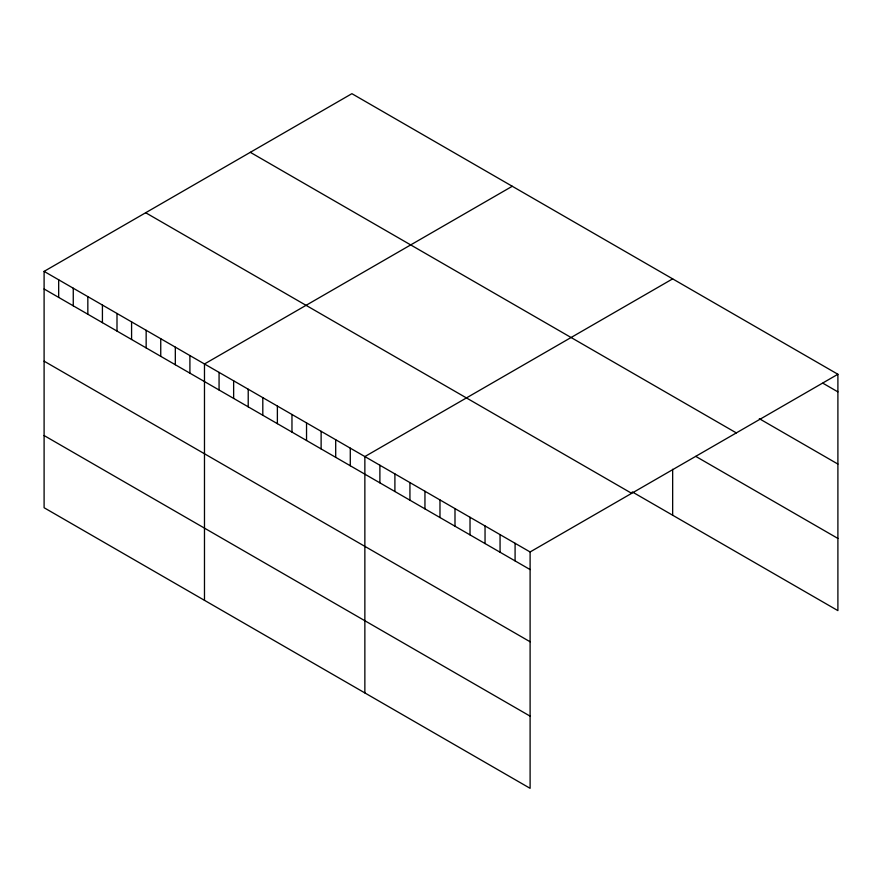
<?xml version="1.0" encoding="UTF-8"?>
<svg xmlns="http://www.w3.org/2000/svg" width="882" height="882" viewBox="0 0 882 882"><rect width="100%" height="100%" fill="white"/><g stroke="black" fill="none" stroke-linecap="round" stroke-linejoin="round"><path stroke-width="1.32" d="M44.1 271.38L530.104 551.967L530.104 788.321L44.1 507.734L44.1 271.38L351.896 93.679L837.9 374.266L837.9 610.62L632.284 491.913M512.277 186.267L204.481 363.979L204.481 600.322M672.657 278.866L364.861 456.567L364.861 692.921M530.104 551.967L837.9 374.266M822.873 383.196L837.9 391.873M759.325 418.696L837.9 464.064M250.323 152.321L736.327 432.908M695.766 456.38L837.9 538.439M145.673 212.738L631.677 493.325M44.1 288.987L530.104 569.574M44.1 361.168L530.104 641.765M44.1 435.543L530.104 716.14M672.657 469.279L672.657 515.22M515.088 543.301L515.088 560.908M500.061 534.624L500.061 552.231M485.045 525.948L485.045 543.555M470.018 517.282L470.018 534.889M454.991 508.605L454.991 526.212M439.975 499.94L439.975 517.536M424.948 491.263L424.948 508.87M409.932 482.586L409.932 500.193M394.904 473.921L394.904 491.517M379.888 465.244L379.888 482.851M350.286 448.155L350.286 465.762M335.7 439.732L335.7 457.339M321.125 431.32L321.125 448.927M306.539 422.897L306.539 440.504M291.964 414.485L291.964 432.092M277.378 406.062L277.378 423.669M262.803 397.65L262.803 415.246M248.217 389.227L248.217 406.834M233.642 380.815L233.642 398.41M219.067 372.391L219.067 389.998M189.906 355.556L189.906 373.163M175.32 347.144L175.32 364.74M160.745 338.721L160.745 356.328M146.158 330.298L146.158 347.905M131.583 321.886L131.583 339.493M116.997 313.463L116.997 331.07M102.422 305.051L102.422 322.658M87.836 296.628L87.836 314.235M73.261 288.216L73.261 305.822M58.675 279.792L58.675 297.399"/></g></svg>
